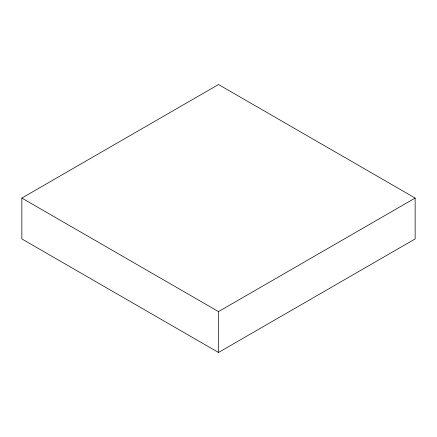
<?xml version="1.0" encoding="UTF-8"?>
<svg xmlns="http://www.w3.org/2000/svg" width="437" height="437" viewBox="0 0 437 437"><rect width="100%" height="100%" fill="white"/><g stroke="black" fill="none" stroke-linecap="round" stroke-linejoin="round"><path stroke-width="0.66" d="M21.85 198.065L218.5 84.527L415.15 198.065L415.15 238.935L218.5 352.473L21.85 238.935L21.85 198.065L218.5 311.597L415.15 198.065M218.5 311.597L218.5 352.473"/></g></svg>
